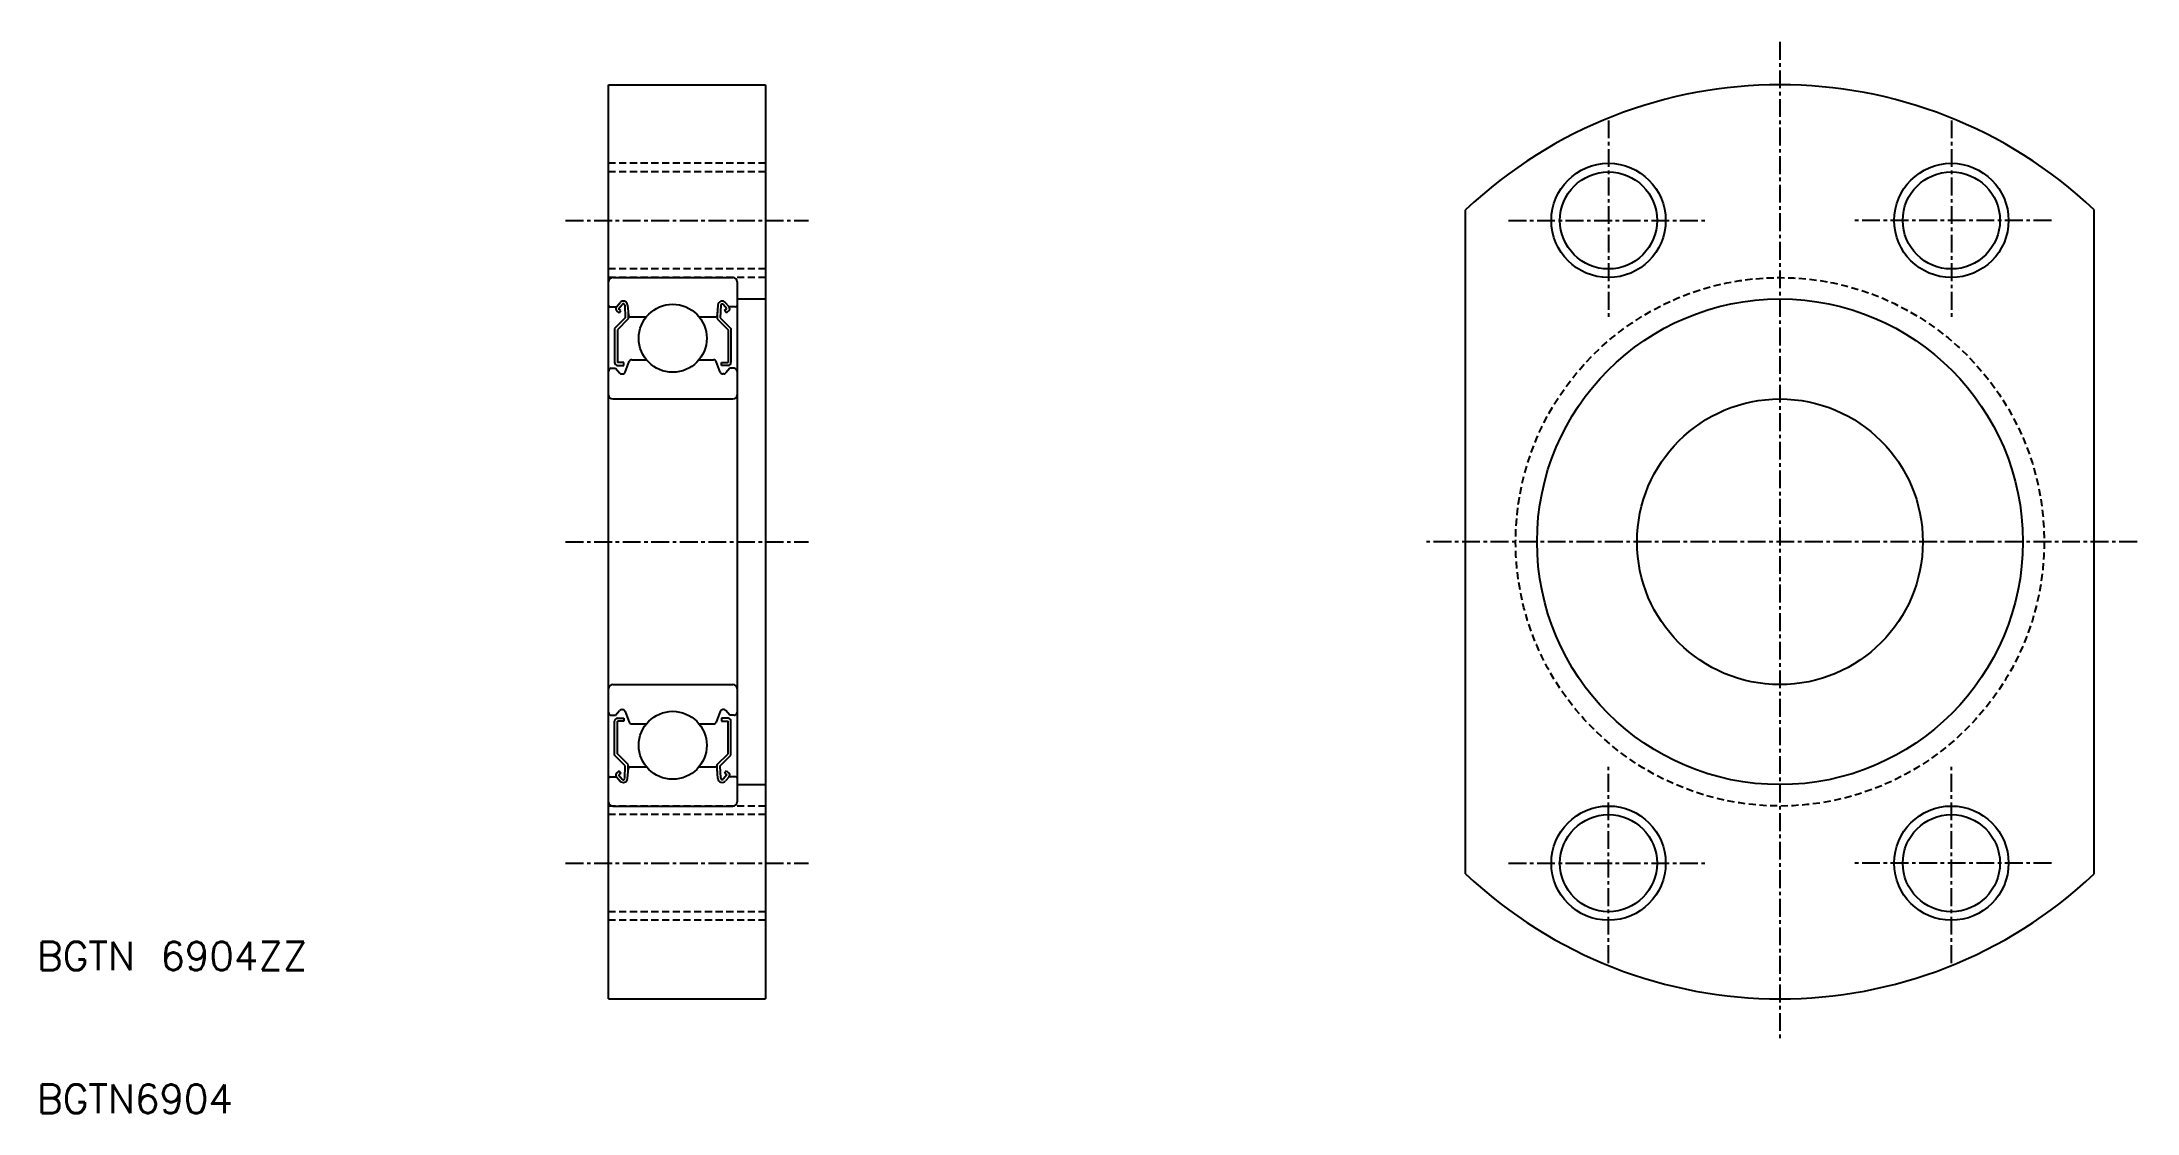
# Model space of a CAD drawing. Extents: x 10 to 157, y 10 to 85.
import ezdxf

# ---------------------------------------------------------------- set-up
doc = ezdxf.new("R2010")
doc.units = 0
doc.linetypes.add('CENTER', pattern=[2, 1.25, -0.25, 0.25, -0.25])
doc.linetypes.add('DASHED', pattern=[0.75, 0.5, -0.25])
doc.layers.get('0').update_dxf_attribs({"linetype": 'CONTINUOUS'})
doc.layers.add('CENTER', color=1, linetype='CENTER')
doc.styles.get("Standard").update_dxf_attribs({"font": 'txt.shx', "bigfont": 'extfont.shx'})

msp = doc.modelspace()

# ---------------------------------------------------------------- linework, layer by layer
at = {"color": 7, "linetype": 'CONTINUOUS'}
for p, q in [((50, 18), (50, 82)), ((50, 82), (61, 82)), ((61, 82), (61, 18)), ((110, 26.76), (110, 73.24)), ((154, 26.76), (154, 73.24)), ((50.3, 68.5), (58.7, 68.5)), ((59, 68.2), (59, 31.8)), ((50.1, 66.45), (50.56, 66.45)), ((50.56, 66.45), (50.81, 66.75)), ((50.74, 66.04), (50.58, 66.17)), ((50.71, 66.32), (50.96, 66.62)), ((50.87, 66.19), (50.71, 66.32)), ((50.74, 66.04), (50.87, 66.19)), ((51.14, 66.56), (51.18, 65.68)), ((51.34, 66.58), (51.4, 65.84)), ((51.38, 66.07), (51.38, 65.6)), ((57.66, 66.57), (57.6, 65.84)), ((57.62, 66.07), (57.62, 65.6)), ((57.86, 66.56), (57.82, 65.68)), ((58.29, 66.32), (58.04, 66.61)), ((58.13, 66.19), (58.29, 66.32)), ((58.26, 66.04), (58.13, 66.19)), ((58.44, 66.45), (58.19, 66.74)), ((58.26, 66.04), (58.41, 66.17)), ((58.9, 66.45), (58.44, 66.45)), ((59, 67), (61, 67)), ((51.18, 65.68), (50.43, 64.93)), ((50.43, 64.93), (50.43, 62.55)), ((51.38, 65.6), (50.63, 64.85)), ((50.63, 64.85), (50.63, 62.55)), ((51.5, 65.75), (52.65, 65.75)), ((56.35, 65.75), (57.5, 65.75)), ((57.62, 65.6), (58.37, 64.85)), ((57.82, 65.68), (58.57, 64.93)), ((58.37, 64.85), (58.37, 62.55)), ((58.57, 64.93), (58.57, 62.55)), ((50.2, 62.15), (50.5, 62.15)), ((50.5, 62.15), (50.78, 61.82)), ((51.08, 62.55), (50.63, 62.55)), ((50.63, 62.35), (51.08, 62.35)), ((50.93, 61.75), (50.99, 61.75)), ((51.08, 62.35), (51.08, 62.55)), ((51.18, 61.88), (51.45, 62.62)), ((51.64, 62.75), (52.65, 62.75)), ((56.35, 62.75), (57.36, 62.75)), ((57.82, 61.88), (57.55, 62.62)), ((57.92, 62.55), (58.37, 62.55)), ((57.92, 62.35), (57.92, 62.55)), ((58.37, 62.35), (57.92, 62.35)), ((58.07, 61.75), (58.01, 61.75)), ((58.5, 62.15), (58.22, 61.82)), ((58.8, 62.15), (58.5, 62.15)), ((50.3, 60), (58.7, 60)), ((50.3, 40), (58.7, 40)), ((50.5, 37.85), (50.78, 38.18)), ((50.93, 38.25), (50.99, 38.25)), ((58.07, 38.25), (58.01, 38.25)), ((58.5, 37.85), (58.22, 38.18)), ((50.2, 37.85), (50.5, 37.85)), ((50.43, 35.07), (50.43, 37.45)), ((50.63, 37.65), (51.08, 37.65)), ((50.63, 35.15), (50.63, 37.45)), ((51.08, 37.45), (50.63, 37.45)), ((51.08, 37.65), (51.08, 37.45)), ((51.18, 38.12), (51.45, 37.38)), ((51.64, 37.25), (52.65, 37.25)), ((56.35, 37.25), (57.36, 37.25)), ((57.82, 38.12), (57.55, 37.38)), ((58.37, 37.65), (57.92, 37.65)), ((57.92, 37.65), (57.92, 37.45)), ((57.92, 37.45), (58.37, 37.45)), ((58.37, 35.15), (58.37, 37.45)), ((58.8, 37.85), (58.5, 37.85)), ((58.57, 35.07), (58.57, 37.45)), ((51.18, 34.32), (50.43, 35.07)), ((50.74, 33.96), (50.58, 33.83)), ((51.38, 34.4), (50.63, 35.15)), ((50.87, 33.81), (50.71, 33.68)), ((50.74, 33.96), (50.87, 33.81)), ((51.14, 33.44), (51.18, 34.32)), ((51.34, 33.42), (51.4, 34.16)), ((51.38, 33.93), (51.38, 34.4)), ((51.5, 34.25), (52.65, 34.25)), ((56.35, 34.25), (57.5, 34.25)), ((57.66, 33.43), (57.6, 34.16)), ((57.62, 34.4), (58.37, 35.15)), ((57.62, 33.93), (57.62, 34.4)), ((57.82, 34.32), (58.57, 35.07)), ((57.86, 33.44), (57.82, 34.32)), ((58.26, 33.96), (58.13, 33.81)), ((58.13, 33.81), (58.29, 33.68)), ((58.26, 33.96), (58.41, 33.83)), ((50.1, 33.55), (50.56, 33.55)), ((50.56, 33.55), (50.81, 33.25)), ((50.71, 33.68), (50.96, 33.38)), ((58.29, 33.68), (58.04, 33.39)), ((58.44, 33.55), (58.19, 33.26)), ((58.9, 33.55), (58.44, 33.55)), ((59, 33), (61, 33)), ((50.3, 31.5), (58.7, 31.5)), ((50, 18), (61, 18))]:
    msp.add_line(p, q, dxfattribs=at)
at = {"color": 3, "linetype": 'DASHED'}
for p, q in [((61, 76.5), (50, 76.5)), ((61, 75.9), (50, 75.9)), ((61, 69.1), (50, 69.1)), ((61, 68.5), (50, 68.5)), ((61, 31.5), (50, 31.5)), ((61, 30.9), (50, 30.9)), ((61, 24.1), (50, 24.1)), ((61, 23.5), (50, 23.5))]:
    msp.add_line(p, q, dxfattribs=at)
at = {"color": 3, "linetype": 'CONTINUOUS'}
for centre in [(120, 72.5), (144, 72.5), (120, 27.5), (144, 27.5)]:
    msp.add_circle(centre, 4, dxfattribs=at)
at = {"color": 7, "linetype": 'CONTINUOUS'}
for centre, radius in [((120, 72.5), 3.4), ((144, 72.5), 3.4), ((54.5, 64.25), 2.38), ((132, 50), 17), ((132, 50), 10), ((54.5, 35.75), 2.38), ((120, 27.5), 3.4), ((144, 27.5), 3.4)]:
    msp.add_circle(centre, radius, dxfattribs=at)
at = {"color": 3, "linetype": 'DASHED'}
msp.add_circle((132, 50), 18.5, dxfattribs=at)
at = {"color": 7, "linetype": 'CONTINUOUS'}
for centre, radius, start, end in [((132, 50), 32, 46.5675, 133.4325), ((50.3, 68.2), 0.3, 90, 180), ((58.7, 68.2), 0.3, 0, 90), ((50.1, 66.55), 0.1, 180, 270), ((50.71, 66.32), 0.2, 140.001, 230.0801), ((51.04, 66.55), 0.3, 4.9967, 140.001), ((51.04, 66.56), 0.1, 2.8199, 140.0012), ((57.96, 66.55), 0.303, 40.0459, 175.0792), ((57.96, 66.55), 0.103, 39.874, 175.0048), ((58.29, 66.32), 0.2, 309.9138, 40.1318), ((58.9, 66.55), 0.1, 269.9995, 359.9913), ((51.5, 65.85), 0.1, 184.9967, 269.9995), ((57.5, 65.85), 0.1, 269.9995, 354.8557), ((50.2, 61.95), 0.2, 90, 180), ((50.63, 62.55), 0.2, 180, 270), ((50.93, 61.95), 0.2, 219.9921, 270), ((50.99, 61.95), 0.2, 270, 339.9919), ((51.64, 62.55), 0.2, 90, 159.9919), ((57.36, 62.55), 0.2, 19.8845, 90.0002), ((58.01, 61.95), 0.2, 199.8883, 269.9998), ((58.07, 61.95), 0.2, 269.9998, 319.8616), ((58.37, 62.55), 0.2, 269.9998, 359.9956), ((58.8, 61.95), 0.2, 359.9956, 90.0002), ((50.3, 60.3), 0.3, 180, 270), ((58.7, 60.3), 0.3, 270, 0), ((50.3, 39.7), 0.3, 90, 180), ((58.7, 39.7), 0.3, 0, 90), ((50.93, 38.05), 0.2, 90, 140.0079), ((50.99, 38.05), 0.2, 20.0081, 90), ((58.01, 38.05), 0.2, 90.0002, 160.1117), ((58.07, 38.05), 0.2, 40.1384, 90.0002), ((50.2, 38.05), 0.2, 180, 270), ((50.63, 37.45), 0.2, 90, 180), ((51.64, 37.45), 0.2, 200.0081, 270), ((57.36, 37.45), 0.2, 269.9998, 340.1155), ((58.37, 37.45), 0.2, 0.0044, 90.0002), ((58.8, 38.05), 0.2, 269.9998, 0.0044), ((50.71, 33.68), 0.2, 129.9199, 219.999), ((51.5, 34.15), 0.1, 90.0005, 175.0033), ((57.5, 34.15), 0.1, 5.1443, 90.0005), ((58.29, 33.68), 0.2, 319.8682, 50.0862), ((50.1, 33.45), 0.1, 90, 180), ((51.04, 33.45), 0.3, 219.999, 355.0033), ((51.04, 33.44), 0.1, 219.9988, 357.1801), ((57.96, 33.45), 0.303, 184.9208, 319.9541), ((57.96, 33.45), 0.103, 184.9952, 320.126), ((58.9, 33.45), 0.1, 0.0087, 90.0005), ((50.3, 31.8), 0.3, 180, 270), ((58.7, 31.8), 0.3, 270, 0), ((132, 50), 32, 226.5675, 313.4325)]:
    msp.add_arc(centre, radius, start, end, dxfattribs=at)
at = {"layer": 'CENTER', "color": 1, "linetype": 'CENTER'}
for p, q in [((132, 85), (132, 15)), ((120, 79.5), (120, 65.5)), ((144, 79.5), (144, 65.5)), ((47, 72.5), (64, 72.5)), ((113, 72.5), (127, 72.5)), ((151, 72.5), (137, 72.5)), ((47, 50), (64, 50)), ((157, 50), (107, 50)), ((120, 20.5), (120, 34.5)), ((144, 20.5), (144, 34.5)), ((47, 27.5), (64, 27.5)), ((113, 27.5), (127, 27.5)), ((151, 27.5), (137, 27.5))]:
    msp.add_line(p, q, dxfattribs=at)

# ---------------------------------------------------------------- texts
at = {"color": 7, "linetype": 'CONTINUOUS'}
for s, p in [('BGTN 6904ZZ', (10, 20)), ('BGTN6904', (10, 10))]:
    msp.add_text(s, height=2, dxfattribs=at).set_placement(p)

doc.saveas('drawing.dxf')
